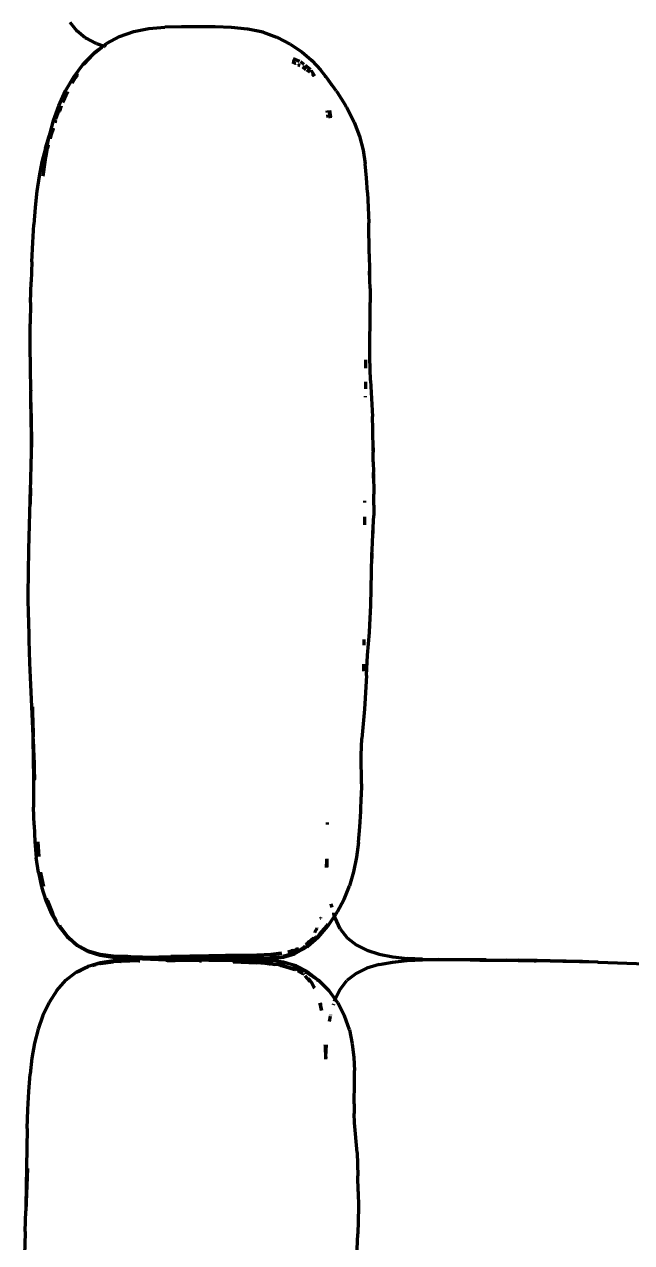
# Model space of a CAD drawing. Header units: millimetres. Extents: x 4307 to 31003, y 2809 to 20009.
# Drawn here: x 6842 to 7276, y 9550 to 10418 of the extents above; entities that cross this region are included whole.
import ezdxf

# ---------------------------------------------------------------- set-up
doc = ezdxf.new("R2010")
doc.units = ezdxf.units.MM
doc.layers.add('ProfileEdges', color=7, linetype='Continuous')

msp = doc.modelspace()

# ---------------------------------------------------------------- linework, layer by layer
at = {"layer": 'ProfileEdges', "lineweight": 211}
for p, q in [((6874.66, 10419.83), (6879.48, 10413.85)), ((6920.16, 10413.1), (6931.01, 10415.22)), ((6931.01, 10415.22), (6942.42, 10416.24)), ((6954.22, 10416.52), (6942.42, 10416.24)), ((6978.22, 10416.37), (6954.22, 10416.52)), ((6989.94, 10415.93), (6978.22, 10416.37)), ((6989.94, 10415.93), (6990.07, 10415.93)), ((7001.36, 10414.76), (6990.07, 10415.93)), ((6879.48, 10413.85), (6879.69, 10413.61)), ((6885.65, 10408.62), (6879.69, 10413.61)), ((6885.65, 10408.62), (6886.27, 10408.34)), ((6886.27, 10408.34), (6892.88, 10404.8)), ((6910.04, 10409.52), (6900.74, 10404.5)), ((6910.04, 10409.52), (6920.16, 10413.1)), ((7001.55, 10414.76), (7001.36, 10414.76)), ((7012.49, 10412.5), (7001.55, 10414.76)), ((7012.23, 10412.5), (7001.55, 10414.76)), ((7012.47, 10412.41), (7012.23, 10412.5)), ((7012.23, 10412.5), (7012.49, 10412.5)), ((7012.49, 10412.5), (7022.15, 10408.96)), ((7022.29, 10408.91), (7022.15, 10408.96)), ((7022.65, 10408.78), (7022.29, 10408.91)), ((7022.65, 10408.78), (7022.68, 10408.78)), ((7031.94, 10403.98), (7022.68, 10408.78)), ((6885.13, 10390.85), (6892.1, 10397.92)), ((6891.89, 10397.54), (6891.16, 10396.81)), ((6891.89, 10397.54), (6891.99, 10397.6)), ((6892.03, 10397.64), (6891.99, 10397.6)), ((6892.32, 10398.05), (6892.03, 10397.64)), ((6892.03, 10397.64), (6892.34, 10397.97)), ((6892.1, 10397.92), (6892.22, 10398.05)), ((6892.22, 10398.05), (6895.15, 10400.23)), ((6895.15, 10400.23), (6892.32, 10398.05)), ((6892.34, 10397.97), (6892.32, 10398.05)), ((6892.34, 10397.97), (6897.33, 10401.85)), ((6893.55, 10404.46), (6892.88, 10404.8)), ((6893.55, 10404.46), (6898.47, 10402.8)), ((6895.15, 10400.23), (6897.33, 10401.85)), ((6897.33, 10401.85), (6898.57, 10402.77)), ((6898.57, 10402.77), (6900.7, 10404.47)), ((6898.57, 10402.77), (6898.96, 10402.64)), ((6899.8, 10402.35), (6899.82, 10402.34)), ((6899.86, 10402.33), (6900.11, 10402.25)), ((6900.7, 10404.47), (6900.74, 10404.5)), ((6900.7, 10404.47), (6900.71, 10404.5)), ((6900.71, 10404.5), (6900.74, 10404.5)), ((7031.94, 10403.98), (7040.12, 10398.49)), ((7040.12, 10398.49), (7046.99, 10392.66)), ((6877.36, 10380.79), (6884.16, 10389.9)), ((6884.16, 10389.9), (6884.41, 10390.12)), ((6884.32, 10389.35), (6884.45, 10389.46)), ((6885.11, 10390.83), (6884.41, 10390.12)), ((6884.92, 10390.15), (6884.45, 10389.46)), ((6884.9, 10390.2), (6891, 10396.65)), ((6884.9, 10390.2), (6884.92, 10390.15)), ((6891, 10396.65), (6884.92, 10390.15)), ((6885.13, 10390.85), (6885.11, 10390.83)), ((6891, 10396.65), (6885.13, 10390.85)), ((6891.03, 10396.69), (6891, 10396.65)), ((6891.13, 10396.79), (6891.03, 10396.69)), ((6891.16, 10396.81), (6891.13, 10396.79)), ((7033.2, 10391.52), (7033.42, 10391.46)), ((7035.61, 10390.24), (7033.2, 10391.37)), ((7035.73, 10390.32), (7033.42, 10391.46)), ((7033.42, 10391.46), (7035.71, 10390.3)), ((7034.02, 10393.77), (7038.58, 10391.9)), ((7035.78, 10390.34), (7035.73, 10390.32)), ((7037.6, 10389.41), (7037.54, 10389.51)), ((7037.6, 10389.41), (7038.84, 10388.81)), ((7038.94, 10388.82), (7037.6, 10389.41)), ((7038.69, 10388.8), (7037.67, 10389.28)), ((7038.99, 10388.83), (7038.94, 10388.82)), ((7039.21, 10391.64), (7039.27, 10391.62)), ((7039.27, 10391.62), (7041.59, 10389.82)), ((7042.43, 10389.16), (7045.96, 10386.4)), ((7046.99, 10392.66), (7047.52, 10392.15)), ((7047.52, 10392.15), (7053.45, 10385.85)), ((6871.53, 10370.73), (6877.36, 10380.79)), ((6878.49, 10380.2), (6876.33, 10376.43)), ((6876.44, 10376.81), (6878.53, 10380.61)), ((6878.53, 10380.95), (6876.61, 10377.37)), ((6878.55, 10380.88), (6876.61, 10377.37)), ((6878.43, 10379.86), (6879.78, 10381.44)), ((6878.43, 10379.93), (6879.78, 10381.44)), ((6878.53, 10380.95), (6879.84, 10382.85)), ((6878.53, 10380.95), (6878.55, 10380.88)), ((6880.14, 10383.2), (6878.55, 10380.88)), ((6880.07, 10381.87), (6879.78, 10381.44)), ((6879.88, 10382.9), (6879.84, 10382.85)), ((7040.78, 10387.79), (7043.09, 10386.1)), ((7043.09, 10386.1), (7040.81, 10387.83)), ((7041.13, 10387.8), (7040.88, 10387.93)), ((7041.13, 10387.8), (7041.33, 10387.72)), ((7042.88, 10386.55), (7041.13, 10387.8)), ((7041.33, 10387.72), (7042.88, 10386.55)), ((7042.92, 10386.47), (7042.88, 10386.55)), ((7043.09, 10386.1), (7043.12, 10386.04)), ((7043.75, 10385.56), (7043.8, 10385.56)), ((7045.83, 10384.02), (7043.8, 10385.56)), ((7044.19, 10385.56), (7044.14, 10385.56)), ((7044.19, 10385.56), (7045.96, 10384.22)), ((7046.33, 10385.86), (7045.96, 10386.4)), ((7046.67, 10385.36), (7046.54, 10385.54)), ((7049.38, 10381.34), (7046.96, 10384.93)), ((7047.48, 10383.07), (7047.95, 10382.72)), ((7047.64, 10382.52), (7047.66, 10382.43)), ((7047.66, 10382.43), (7048.44, 10381.45)), ((7047.95, 10382.72), (7049, 10381.38)), ((7048.44, 10381.45), (7048.5, 10381.44)), ((7055.2, 10383.55), (7053.45, 10385.85)), ((7057.94, 10380), (7055.2, 10383.55)), ((7057.38, 10380.53), (7056.83, 10381.27)), ((6876.33, 10376.43), (6876.26, 10376.21)), ((6876.33, 10376.43), (6877.03, 10377.53)), ((6876.61, 10377.37), (6876.54, 10377.13)), ((6877.03, 10377.53), (6878.43, 10379.86)), ((6878.43, 10379.86), (6878.43, 10379.93)), ((7060.44, 10376.72), (7057.94, 10380)), ((7058.15, 10379.49), (7061.4, 10375.12)), ((7064.55, 10370.86), (7060.44, 10376.72)), ((7061.42, 10375.07), (7061.4, 10375.12)), ((6866.75, 10360.19), (6871.53, 10370.73)), ((6869.53, 10362.5), (6872.92, 10370.34)), ((6869.62, 10362.84), (6869.61, 10362.81)), ((6872.92, 10370.34), (6869.62, 10362.84)), ((6870.11, 10364.62), (6872.75, 10370.37)), ((7064.57, 10370.84), (7064.55, 10370.86)), ((7064.65, 10370.73), (7064.57, 10370.84)), ((7064.65, 10370.73), (7065.27, 10369.88)), ((7065.27, 10369.88), (7071.05, 10360.73)), ((6863.03, 10349.7), (6866.75, 10360.19)), ((6868.02, 10360.08), (6864.32, 10350.67)), ((6867.13, 10356.34), (6866.93, 10355.91)), ((6868.49, 10360.05), (6867.13, 10356.34)), ((6869.53, 10362.5), (6869.51, 10362.41)), ((7058.37, 10355.33), (7058.13, 10356.72)), ((7059.47, 10356.74), (7060.47, 10351.22)), ((7060.68, 10351.18), (7059.67, 10356.75)), ((7060.88, 10352.1), (7060.05, 10356.75)), ((7071.05, 10360.73), (7071.89, 10359.41)), ((7071.95, 10359.3), (7071.89, 10359.41)), ((7072.05, 10359.14), (7071.95, 10359.3)), ((7077.48, 10348.56), (7072.05, 10359.14)), ((6860.23, 10339.7), (6863.03, 10349.7)), ((6863.92, 10349.65), (6863.94, 10349.7)), ((6864.16, 10350.25), (6863.94, 10349.7)), ((6864.09, 10348.07), (6864.59, 10349.63)), ((6864.1, 10347.9), (6864.67, 10349.63)), ((7059.03, 10351.43), (7058.66, 10353.63)), ((7077.48, 10348.56), (7077.54, 10348.42)), ((7077.54, 10348.42), (7081.35, 10338.36)), ((6857.29, 10329.95), (6859.97, 10338.37)), ((6858.3, 10329.94), (6859.97, 10338.37)), ((6859.97, 10338.37), (6860.23, 10339.7)), ((6860.39, 10339.7), (6860.94, 10341.23)), ((6860.56, 10336.76), (6861.36, 10339.7)), ((6861.4, 10339.7), (6860.56, 10336.76)), ((6860.56, 10336.76), (6860.56, 10336.6)), ((6860.94, 10341.27), (6860.94, 10341.23)), ((6861.36, 10339.7), (6862.73, 10343.73)), ((6861.4, 10339.7), (6861.36, 10339.7)), ((6862.73, 10343.73), (6861.4, 10339.7)), ((6862.73, 10343.73), (6862.83, 10344.21)), ((7081.35, 10338.36), (7083.87, 10328.52)), ((6857.29, 10329.95), (6854.74, 10320.13)), ((6856.72, 10320.12), (6858.76, 10329.94)), ((6858.3, 10329.94), (6857.05, 10322.16)), ((6858.55, 10329.94), (6857.48, 10324.21)), ((6857.48, 10324.21), (6858.76, 10329.94)), ((6857.48, 10324.21), (6858.7, 10329.94)), ((6858.7, 10329.94), (6859.31, 10332.19)), ((6858.7, 10329.94), (6858.76, 10329.94)), ((6859.23, 10331.69), (6858.76, 10329.94)), ((6859.24, 10331.75), (6859.23, 10331.69)), ((7083.87, 10328.52), (7085.42, 10318.77)), ((6854.74, 10320.13), (6852.68, 10309.96)), ((6856.72, 10320.12), (6855.44, 10309.94)), ((6856.62, 10320.12), (6857.01, 10321.95)), ((6857.34, 10323.42), (6856.72, 10320.12)), ((6857.01, 10321.95), (6856.72, 10320.12)), ((6857.05, 10322.16), (6857.01, 10321.95)), ((6857.05, 10322.16), (6857.34, 10323.42)), ((6857.48, 10324.21), (6857.34, 10323.42)), ((7086.36, 10308.82), (7085.42, 10318.77)), ((6852.68, 10309.96), (6851.11, 10299.15)), ((7087.07, 10298.38), (7086.36, 10308.82)), ((6851.11, 10299.15), (6849.93, 10287.66)), ((7087.07, 10298.38), (7087.58, 10287.6)), ((6849.93, 10287.66), (6849.02, 10275.48)), ((7087.58, 10287.6), (7087.93, 10276.62)), ((7088.31, 10254.6), (7087.93, 10276.62)), ((6848.28, 10262.59), (6849.02, 10275.48)), ((6847.6, 10248.97), (6848.28, 10262.59)), ((7088.31, 10254.6), (7088.46, 10242.21)), ((6847.6, 10248.97), (6847.02, 10234.71)), ((7088.81, 10229.81), (7088.46, 10242.21)), ((7088.46, 10242.21), (7088.53, 10236.23)), ((6846.6, 10219.9), (6847.02, 10234.71)), ((7088.81, 10229.81), (7088.85, 10219.78)), ((6846.6, 10219.9), (6846.38, 10204.63)), ((7088.92, 10210.15), (7088.85, 10219.78)), ((7088.7, 10188.46), (7088.92, 10210.15)), ((6846.39, 10189), (6846.38, 10204.63)), ((6846.56, 10173.09), (6846.39, 10189)), ((7088.65, 10180.76), (7088.7, 10188.46)), ((7089.09, 10164.35), (7088.65, 10180.76)), ((6846.83, 10157.41), (6846.56, 10173.09)), ((7085.84, 10173.16), (7085.87, 10179.03)), ((7085.74, 10158.37), (7085.77, 10163.36)), ((7089.09, 10164.35), (7090.54, 10138.55)), ((6846.83, 10157.41), (6846.83, 10156.99)), ((6847.11, 10131.06), (6846.83, 10156.99)), ((6847.11, 10140.81), (6846.83, 10156.99)), ((7085.7, 10152.39), (7085.7, 10153)), ((6847.11, 10140.81), (6847.11, 10131.06)), ((7090.78, 10129.62), (7090.54, 10138.55)), ((6847.11, 10131.06), (6847.18, 10124.62)), ((6847.11, 10131.06), (6847.11, 10108.44)), ((7090.95, 10113.75), (7090.78, 10129.62)), ((6847.24, 10124.62), (6847.11, 10108.44)), ((7090.79, 10118.89), (7090.95, 10113.75)), ((7090.95, 10113.75), (7090.96, 10113.12)), ((7091.18, 10106.32), (7090.96, 10113.12)), ((6846.78, 10092.26), (6847.07, 10106)), ((6847.07, 10106), (6847.11, 10108.44)), ((7091.18, 10106.32), (7091.21, 10098.69)), ((7091.23, 10097.96), (7091.21, 10098.69)), ((7091.25, 10094.54), (7091.23, 10097.96)), ((7091.23, 10097.96), (7091.58, 10083.3)), ((6845.35, 10043.72), (6846.63, 10087.47)), ((6846.63, 10087.47), (6846.37, 10076.08)), ((6846.63, 10087.47), (6846.78, 10092.26)), ((7085.2, 10077.17), (7085.21, 10078.55)), ((7091.64, 10075.25), (7091.58, 10083.3)), ((7090.82, 10055.42), (7091.45, 10067.93)), ((7091.64, 10075.25), (7091.45, 10067.93)), ((7085.1, 10061.31), (7085.13, 10066.93)), ((7090.59, 10048.16), (7090.81, 10055.25)), ((7090.82, 10055.42), (7090.81, 10055.25)), ((7090.92, 10058.49), (7090.82, 10055.42)), ((6845.08, 10027.54), (6845.35, 10043.72)), ((7090.15, 10039.66), (7090.59, 10048.16)), ((7090.2, 10041.47), (7090.15, 10039.66)), ((7089.32, 10003.94), (7090.15, 10039.66)), ((7090.15, 10039.66), (7089.89, 10034.63)), ((6844.96, 10011.35), (6845.08, 10027.54)), ((6845.09, 9995.17), (6844.96, 10011.35)), ((7088.76, 9990), (7089.32, 10003.94)), ((6845.09, 9995.17), (6845.42, 9979.05)), ((7088.42, 9984.53), (7088.76, 9990)), ((7087.04, 9968.35), (7088.42, 9984.53)), ((6845.42, 9979.05), (6845.92, 9963.05)), ((7084.54, 9975.45), (7084.57, 9979.59)), ((7086.2, 9953.87), (7087.04, 9968.35)), ((6845.92, 9963.05), (6846.53, 9947.24)), ((7084.42, 9956.94), (7084.45, 9961.97)), ((6846.53, 9947.24), (6848.49, 9905.56)), ((7086.2, 9953.87), (7085.42, 9937.77)), ((7085.42, 9937.77), (7084.92, 9929.86)), ((6848.41, 9916.45), (6848.24, 9931.69)), ((7084.92, 9929.86), (7083.03, 9909.01)), ((6848.33, 9916.45), (6848.44, 9912.34)), ((6848.46, 9913.33), (6848.41, 9916.45)), ((6848.44, 9912.34), (6848.46, 9913.33)), ((6848.44, 9912.34), (6848.47, 9911.34)), ((6848.46, 9913.33), (6848.45, 9916.45)), ((6848.47, 9911.34), (6848.46, 9910.82)), ((6848.46, 9910.82), (6848.49, 9910.5)), ((6848.49, 9910.5), (6848.47, 9910.41)), ((6848.47, 9910.41), (6848.48, 9910.12)), ((6848.48, 9908.87), (6848.48, 9910.12)), ((6848.48, 9908.87), (6848.51, 9908.79)), ((6848.49, 9905.56), (6848.51, 9908.79)), ((6848.54, 9904.6), (6848.49, 9905.56)), ((6848.51, 9908.79), (6848.55, 9908.51)), ((6848.54, 9904.6), (6848.68, 9901.6)), ((6848.56, 9901.6), (6848.54, 9904.6)), ((6848.55, 9908.51), (6848.75, 9901.6)), ((6848.55, 9908.51), (6848.68, 9901.6)), ((7082.51, 9897.07), (7083.03, 9909.01)), ((6848.56, 9901.6), (6848.6, 9873.31)), ((6848.68, 9901.6), (6849.1, 9891)), ((6848.75, 9901.6), (6849.1, 9891)), ((7082.72, 9876.78), (7082.51, 9897.07)), ((6849.1, 9891), (6849.25, 9887.2)), ((6849.1, 9891), (6849.22, 9887.19)), ((6849.25, 9887.2), (6849.22, 9887.19)), ((6849.49, 9879.7), (6849.22, 9887.19)), ((6849.25, 9887.2), (6849.49, 9879.7)), ((6849.49, 9879.18), (6849.49, 9879.7)), ((7082.72, 9876.78), (7082.61, 9867.46)), ((6848.6, 9873.31), (6848.74, 9859.98)), ((6849.07, 9847.28), (6848.74, 9859.98)), ((7082.25, 9857.04), (7082.61, 9867.46)), ((7081.59, 9846.05), (7082.25, 9857.04)), ((6849.07, 9847.28), (6849.69, 9835.28)), ((7058.13, 9848.99), (7058.12, 9847.77)), ((7058.18, 9849.07), (7058.17, 9847.79)), ((7080.57, 9834.97), (7081.59, 9846.05)), ((6849.69, 9835.28), (6850.66, 9824.04)), ((6852.4, 9824.83), (6851.73, 9835.27)), ((6851.73, 9835.27), (6852.44, 9824.84)), ((7080.57, 9834.97), (7079.11, 9824.28)), ((7079.11, 9824.28), (7077.03, 9813.98)), ((6852.18, 9813.41), (6850.66, 9824.04)), ((7057.83, 9817), (7057.95, 9822.21)), ((7057.95, 9822.21), (7057.96, 9822.9)), ((7058.15, 9821.11), (7058.13, 9823.24)), ((7058.3, 9817.31), (7058.15, 9821.11)), ((6852.18, 9813.41), (6854.37, 9803.29)), ((6853.75, 9813.4), (6853.7, 9813.79)), ((6853.73, 9813.8), (6853.78, 9813.4)), ((6855.7, 9803.4), (6853.75, 9813.4)), ((6853.78, 9813.4), (6853.75, 9813.4)), ((6855.78, 9803.41), (6853.78, 9813.4)), ((6853.78, 9813.4), (6855.7, 9803.4)), ((7077.03, 9813.98), (7074.15, 9804.04)), ((6854.37, 9803.29), (6857.46, 9793.54)), ((7070.29, 9794.4), (7074.15, 9804.04)), ((6857.46, 9793.54), (6861.61, 9784.03)), ((6858.48, 9793.54), (6858.02, 9795.14)), ((6858.65, 9793.54), (6858.61, 9793.67)), ((6858.7, 9793.41), (6862.49, 9784)), ((6862.49, 9784), (6859.45, 9791.23)), ((7061.32, 9789.94), (7061.1, 9791.2)), ((7061.74, 9788.52), (7061.32, 9789.94)), ((7070.04, 9793.99), (7065.62, 9785.72)), ((7070.04, 9793.99), (7070.29, 9794.4)), ((6866.73, 9775.22), (6861.61, 9784.03)), ((6862.34, 9784), (6865.2, 9778.83)), ((7053.36, 9780.79), (7053.37, 9780.92)), ((7053.48, 9781.29), (7053.37, 9780.92)), ((7053.48, 9781.29), (7053.53, 9781.3)), ((7058.76, 9775.15), (7063.57, 9782.33)), ((7063.06, 9784.09), (7062.9, 9784.62)), ((7063.57, 9782.33), (7063.07, 9784.05)), ((7063.57, 9782.33), (7064.73, 9784.06)), ((7063.94, 9781.1), (7063.57, 9782.33)), ((7067.63, 9773.35), (7063.94, 9781.1)), ((7065.25, 9785.02), (7064.73, 9784.06)), ((7065.25, 9785.02), (7065.62, 9785.72)), ((6865.24, 9778.77), (6865.2, 9778.83)), ((6866.73, 9775.22), (6872.8, 9767.58)), ((6867.14, 9775.9), (6867.53, 9775.21)), ((6867.21, 9775.2), (6867.23, 9775.16)), ((6873.03, 9767.51), (6867.23, 9775.16)), ((6867.46, 9775.2), (6867.38, 9775.36)), ((6873.41, 9767.46), (6867.55, 9775.08)), ((6868.23, 9774.28), (6873.41, 9767.46)), ((7049.52, 9770.83), (7051.09, 9773.88)), ((7051.09, 9773.88), (7051.1, 9773.96)), ((7051.13, 9774.01), (7051.1, 9773.96)), ((7051.71, 9768.08), (7058.85, 9776.73)), ((7051.93, 9767.16), (7058.76, 9775.15)), ((7055.95, 9773.38), (7052.7, 9769.64)), ((7067.63, 9773.35), (7072.59, 9766.83)), ((6872.8, 9767.58), (6875.48, 9765.25)), ((6873.07, 9767.45), (6873.03, 9767.51)), ((6873.07, 9767.45), (6873.11, 9767.46)), ((6873.11, 9767.46), (6874.28, 9766.4)), ((6873.41, 9767.46), (6880.23, 9761.32)), ((6879.89, 9761.5), (6873.41, 9767.46)), ((6874.28, 9766.4), (6879.89, 9761.5)), ((6875.48, 9765.25), (6874.28, 9766.4)), ((6877.52, 9763.48), (6875.48, 9765.25)), ((6877.52, 9763.48), (6879.94, 9761.3)), ((6877.52, 9763.48), (6879.82, 9761.48)), ((6879.81, 9761.3), (6877.52, 9763.48)), ((7047.38, 9765.6), (7043.92, 9762.53)), ((7043.92, 9762.53), (7045.47, 9764.31)), ((7043.97, 9760.57), (7050.95, 9767.29)), ((7051.93, 9767.16), (7044.37, 9760.69)), ((7047.38, 9765.6), (7045.12, 9763.28)), ((7045.39, 9763.5), (7045.12, 9763.28)), ((7045.39, 9763.5), (7045.44, 9763.54)), ((7045.44, 9763.54), (7046.48, 9764.59)), ((7045.76, 9763.78), (7045.44, 9763.54)), ((7045.47, 9764.31), (7045.66, 9764.51)), ((7045.76, 9763.78), (7045.82, 9763.85)), ((7049.86, 9767.18), (7045.82, 9763.85)), ((7045.82, 9763.85), (7046.48, 9764.59)), ((7046.48, 9764.59), (7048.45, 9766.58)), ((7046.48, 9764.59), (7047.38, 9765.6)), ((7048.45, 9766.58), (7047.38, 9765.6)), ((7049.52, 9770.83), (7049.41, 9770.71)), ((7050.16, 9767.43), (7049.99, 9767.29)), ((7050.95, 9767.29), (7051.71, 9768.08)), ((7072.59, 9766.83), (7078.98, 9761.77)), ((6887.49, 9757.18), (6879.81, 9761.3)), ((6879.82, 9761.48), (6879.89, 9761.5)), ((6879.86, 9761.46), (6879.82, 9761.48)), ((6879.86, 9761.46), (6879.95, 9761.38)), ((6879.89, 9761.5), (6879.95, 9761.47)), ((6879.94, 9761.3), (6887.49, 9757.18)), ((6879.95, 9761.47), (6880.23, 9761.32)), ((6880.09, 9761.35), (6879.95, 9761.47)), ((6880.09, 9761.35), (6879.95, 9761.38)), ((6880.11, 9761.32), (6880.09, 9761.35)), ((6880.23, 9761.32), (6880.11, 9761.32)), ((6881.44, 9760.67), (6880.11, 9761.32)), ((6881.44, 9760.67), (6880.23, 9761.32)), ((6881.44, 9760.67), (6881.54, 9760.62)), ((6881.54, 9760.62), (6881.62, 9760.58)), ((6881.62, 9760.58), (6881.74, 9760.51)), ((6881.74, 9760.51), (6882.1, 9760.38)), ((6882.46, 9760.12), (6881.74, 9760.51)), ((6882.1, 9760.38), (6884.36, 9759.2)), ((6883.03, 9759.82), (6882.46, 9760.12)), ((6887.66, 9757.3), (6883.03, 9759.82)), ((6887.67, 9757.34), (6883.03, 9759.82)), ((6887.55, 9757.49), (6884.36, 9759.2)), ((6887.49, 9757.18), (6887.58, 9757.15)), ((6887.55, 9757.49), (6887.67, 9757.46)), ((6887.58, 9757.15), (6896.06, 9754.57)), ((6896.19, 9755.08), (6887.67, 9757.46)), ((6887.84, 9757.52), (6896.16, 9755.27)), ((6889.73, 9756.67), (6888.54, 9757)), ((6889.73, 9756.67), (6896.41, 9754.68)), ((6889.73, 9756.67), (6896.19, 9754.67)), ((6896.16, 9755.27), (6905.5, 9754.11)), ((6905.53, 9753.87), (6896.19, 9755.08)), ((7018.24, 9754.87), (7008.07, 9754.48)), ((7025.78, 9755.65), (7017.89, 9754.38)), ((7025.66, 9755.83), (7018.24, 9754.87)), ((7027.04, 9753.08), (7035.09, 9755.48)), ((7027.05, 9753.83), (7035.09, 9756.25)), ((7027.05, 9753.83), (7035.09, 9756.21)), ((7035.53, 9756.15), (7027.45, 9753.81)), ((7035.79, 9755.89), (7027.56, 9753.35)), ((7033.34, 9757.51), (7030.28, 9756.7)), ((7033.88, 9757.91), (7032.69, 9757.56)), ((7035.53, 9758.09), (7033.67, 9757.6)), ((7035.28, 9756.36), (7035.09, 9756.25)), ((7035.3, 9756.34), (7035.09, 9756.21)), ((7035.09, 9756.21), (7035.09, 9756.25)), ((7035.79, 9755.89), (7035.09, 9755.48)), ((7038.1, 9759.33), (7035.53, 9758.09)), ((7040.37, 9758.57), (7035.79, 9755.89)), ((7036.16, 9756.01), (7035.79, 9755.89)), ((7036.53, 9758.69), (7035.89, 9758.5)), ((7036.22, 9756.35), (7036.02, 9756.3)), ((7042.27, 9759.58), (7036.16, 9756.01)), ((7036.89, 9758.87), (7036.53, 9758.69)), ((7040.37, 9758.57), (7037.58, 9757.08)), ((7039.17, 9758.67), (7038.81, 9758.4)), ((7041.85, 9760.26), (7039.17, 9758.67)), ((7039.17, 9758.67), (7041.84, 9760.18)), ((7042.27, 9759.58), (7040.37, 9758.57)), ((7041.41, 9759.17), (7040.37, 9758.57)), ((7041.84, 9760.18), (7042.29, 9760.69)), ((7041.84, 9760.18), (7041.85, 9760.26)), ((7042.24, 9760.71), (7041.85, 9760.26)), ((7042.54, 9760.62), (7042.18, 9760.25)), ((7044.37, 9760.69), (7042.27, 9759.58)), ((7043.97, 9760.57), (7042.27, 9759.58)), ((7042.28, 9759.9), (7042.85, 9760.53)), ((7042.93, 9761.65), (7042.74, 9761.56)), ((7043.71, 9762.35), (7042.93, 9761.65)), ((7043.3, 9761.84), (7043.13, 9761.7)), ((7043.3, 9761.84), (7043.71, 9762.35)), ((7043.84, 9762.49), (7043.48, 9762.3)), ((7043.71, 9762.35), (7043.84, 9762.49)), ((7043.92, 9762.53), (7043.84, 9762.49)), ((7044.68, 9762.93), (7043.92, 9762.53)), ((7086.63, 9757.96), (7078.98, 9761.77)), ((7086.63, 9757.96), (7095.36, 9755.22)), ((7095.36, 9755.22), (7104.99, 9753.38)), ((6879.92, 9742.49), (6887.77, 9746.32)), ((6881.02, 9742.97), (6887.77, 9746.32)), ((6883.44, 9744.43), (6887.45, 9746.35)), ((6883.44, 9744.43), (6887.22, 9746.31)), ((6885.86, 9745.72), (6887.07, 9746.29)), ((6887.8, 9746.71), (6887.07, 9746.29)), ((6887.22, 9746.31), (6887.07, 9746.29)), ((6887.22, 9746.31), (6887.28, 9746.35)), ((6887.28, 9746.35), (6887.65, 9746.53)), ((6887.28, 9746.35), (6887.45, 9746.35)), ((6887.88, 9746.5), (6887.45, 9746.35)), ((6887.91, 9746.47), (6887.45, 9746.35)), ((6887.45, 9746.32), (6887.93, 9746.44)), ((6887.81, 9746.32), (6887.77, 9746.32)), ((6887.8, 9746.71), (6896.36, 9749.21)), ((6887.99, 9746.37), (6887.81, 9746.32)), ((6890.69, 9747.09), (6893.14, 9747.87)), ((6895.84, 9748.58), (6893.14, 9747.87)), ((6895.84, 9748.51), (6893.14, 9747.87)), ((6896.31, 9748.62), (6895.84, 9748.58)), ((6896.07, 9748.54), (6895.84, 9748.51)), ((6896.06, 9754.57), (6905.37, 9753.13)), ((6905.29, 9749.65), (6896.07, 9748.54)), ((6896.07, 9748.54), (6896.31, 9748.62)), ((6896.19, 9754.67), (6896.41, 9754.68)), ((6896.19, 9754.67), (6905.58, 9753.27)), ((6896.31, 9748.62), (6896.37, 9748.62)), ((6896.36, 9749.21), (6905.71, 9750.64)), ((6896.37, 9748.62), (6905.5, 9749.8)), ((6896.41, 9754.68), (6905.58, 9753.27)), ((6915.49, 9750.12), (6905.29, 9749.65)), ((6905.37, 9753.13), (6915.52, 9752.35)), ((6905.5, 9754.11), (6915.67, 9753.69)), ((6905.5, 9749.8), (6905.65, 9749.81)), ((6915.66, 9753.4), (6905.53, 9753.87)), ((6905.72, 9753.29), (6905.58, 9753.27)), ((6905.65, 9749.81), (6905.7, 9749.82)), ((6911.06, 9750.09), (6905.7, 9749.82)), ((6915.8, 9751.44), (6905.71, 9750.64)), ((6915.74, 9752.57), (6905.72, 9753.29)), ((6911.06, 9750.09), (6911.29, 9750.1)), ((6917.34, 9750.16), (6915.49, 9750.12)), ((6924.36, 9751.93), (6915.52, 9752.35)), ((6926.57, 9753.2), (6915.66, 9753.4)), ((6915.67, 9753.69), (6917.99, 9753.66)), ((6915.81, 9752.59), (6915.74, 9752.57)), ((6915.8, 9751.44), (6924.36, 9751.93)), ((6926.62, 9752.12), (6915.81, 9752.59)), ((6923.77, 9750.53), (6915.9, 9750.34)), ((6923.77, 9750.53), (6924.64, 9750.57)), ((6924.36, 9751.93), (6926.65, 9752.06)), ((6926.41, 9751.83), (6924.36, 9751.93)), ((6926.41, 9751.83), (6937.88, 9751.46)), ((6926.57, 9753.2), (6938, 9753.19)), ((6926.62, 9752.12), (6926.65, 9752.13)), ((6926.65, 9752.13), (6927.62, 9752.09)), ((6926.65, 9752.06), (6927.62, 9752.09)), ((6927.62, 9752.09), (6927.68, 9752.09)), ((6927.68, 9752.09), (6927.76, 9752.09)), ((6927.76, 9752.09), (6927.95, 9752.1)), ((6927.95, 9752.1), (6928.03, 9752.1)), ((6928.03, 9752.1), (6938.06, 9752.47)), ((6928.03, 9752.1), (6938.06, 9752.43)), ((6928.03, 9752.1), (6938.05, 9751.87)), ((6928.03, 9752.1), (6938.01, 9751.82)), ((6937.88, 9751.46), (6949.73, 9751.25)), ((6973.74, 9751.36), (6937.97, 9751.74)), ((6973.82, 9753.55), (6938, 9753.19)), ((6938.01, 9751.82), (6938.05, 9751.87)), ((6949.81, 9751.69), (6938.01, 9751.82)), ((6949.81, 9751.69), (6938.05, 9751.87)), ((6949.83, 9751.73), (6938.05, 9751.87)), ((6949.85, 9752.84), (6938.06, 9752.47)), ((6938.06, 9752.43), (6949.85, 9752.84)), ((6944.11, 9750.67), (6943.2, 9750.72)), ((6944.11, 9750.67), (6949.82, 9750.71)), ((6949.8, 9750.67), (6944.11, 9750.67)), ((6946.66, 9753.81), (6973.84, 9754.34)), ((6949.73, 9751.25), (6973.73, 9750.89)), ((6949.8, 9750.67), (6949.82, 9750.71)), ((6962.49, 9750.6), (6949.8, 9750.67)), ((6949.81, 9751.69), (6949.83, 9751.73)), ((6973.75, 9751.57), (6949.81, 9751.69)), ((6962.49, 9750.6), (6949.82, 9750.71)), ((6973.75, 9751.57), (6949.83, 9751.73)), ((6949.85, 9752.84), (6973.84, 9753.32)), ((6967.13, 9750.57), (6962.49, 9750.6)), ((6967.13, 9750.57), (6968.64, 9750.58)), ((6973.73, 9750.89), (6991.08, 9750.95)), ((6985.52, 9750.85), (6973.73, 9750.89)), ((6985.53, 9751.56), (6973.75, 9751.57)), ((6973.75, 9751.57), (6985.53, 9751.51)), ((6985.64, 9753.41), (6973.82, 9753.55)), ((6973.84, 9754.34), (6985.68, 9754.46)), ((6973.84, 9753.32), (6985.66, 9753.29)), ((6991.08, 9750.95), (6985.52, 9750.85)), ((6985.53, 9751.56), (6996.93, 9751.65)), ((6996.93, 9751.65), (6985.53, 9751.51)), ((6985.53, 9751.51), (6985.53, 9751.56)), ((6989.04, 9753.26), (6985.64, 9753.41)), ((6985.66, 9753.29), (6997.1, 9752.82)), ((6985.68, 9754.46), (6997.16, 9754.42)), ((6997.07, 9752.93), (6989.04, 9753.26)), ((6989.04, 9753.26), (6997.1, 9752.82)), ((6991.09, 9749.66), (6990.79, 9749.63)), ((6996.92, 9751.05), (6991.08, 9750.95)), ((6991.08, 9750.95), (6996.93, 9750.97)), ((6991.09, 9749.66), (6996.91, 9749.54)), ((6991.09, 9749.66), (6996.91, 9749.48)), ((6996.45, 9750.15), (6996.66, 9750.17)), ((6996.66, 9750.17), (6996.92, 9750.14)), ((6996.91, 9749.48), (7007.75, 9749.03)), ((6999.28, 9750.07), (6996.92, 9750.14)), ((6996.93, 9751.65), (6997.74, 9751.69)), ((6997.03, 9750.97), (6996.93, 9750.97)), ((6997.71, 9752.55), (6996.94, 9752.48)), ((6996.94, 9751.03), (6997.04, 9751.03)), ((6997.71, 9752.55), (6996.96, 9752.54)), ((6999.05, 9751.04), (6996.98, 9751.23)), ((6997, 9752.75), (6998.19, 9752.74)), ((7006.73, 9749.78), (6997.01, 9750.89)), ((6998.19, 9752.74), (6997.1, 9752.82)), ((6997.16, 9754.42), (7008.07, 9754.48)), ((6998.17, 9752.56), (6997.71, 9752.55)), ((6997.86, 9751.67), (6997.74, 9751.69)), ((6998.66, 9752.64), (6998.17, 9752.56)), ((6998.17, 9752.56), (6999.53, 9752.64)), ((7000.31, 9752.58), (6998.17, 9752.56)), ((6999.07, 9752.68), (6998.19, 9752.74)), ((6998.23, 9751.02), (6998.77, 9750.95)), ((6999.07, 9752.68), (6998.66, 9752.64)), ((6999.28, 9751), (6998.77, 9750.95)), ((6998.77, 9750.95), (7000.16, 9750.94)), ((6999.28, 9751), (6999.05, 9751.04)), ((6999.18, 9752.67), (6999.07, 9752.68)), ((6999.16, 9750.9), (7003.29, 9750.67)), ((6999.41, 9752.71), (6999.18, 9752.67)), ((6999.53, 9752.64), (6999.18, 9752.67)), ((6999.48, 9751), (6999.28, 9751)), ((6999.28, 9750.07), (7001.57, 9749.97)), ((6999.41, 9752.71), (6999.68, 9752.73)), ((7000.02, 9751.73), (6999.43, 9751.74)), ((6999.55, 9751), (6999.48, 9751)), ((6999.53, 9752.64), (6999.77, 9752.7)), ((7000.31, 9752.58), (6999.53, 9752.64)), ((6999.84, 9751.01), (6999.55, 9751)), ((6999.68, 9752.73), (6999.77, 9752.7)), ((6999.77, 9752.7), (7000.04, 9752.73)), ((7000.08, 9750.99), (6999.84, 9751.01)), ((7007.77, 9751.98), (7000.02, 9751.73)), ((7000.02, 9751.73), (7007.77, 9751.92)), ((7000.04, 9752.73), (7000.16, 9752.72)), ((7000.08, 9750.99), (7000.98, 9751.09)), ((7001.32, 9751.03), (7000.08, 9750.99)), ((7000.16, 9750.94), (7000.08, 9750.99)), ((7000.16, 9752.72), (7000.24, 9752.73)), ((7003.29, 9750.67), (7000.16, 9750.94)), ((7000.76, 9750.94), (7000.16, 9750.94)), ((7003.84, 9753.11), (7000.24, 9752.73)), ((7000.24, 9752.73), (7000.33, 9752.69)), ((7002.52, 9752.61), (7000.31, 9752.58)), ((7007.77, 9751.98), (7000.31, 9752.58)), ((7000.33, 9752.69), (7000.85, 9752.72)), ((7000.76, 9750.94), (7001.65, 9750.97)), ((7002.55, 9750.8), (7000.76, 9750.94)), ((7000.85, 9752.72), (7007.8, 9753.15)), ((7000.85, 9752.72), (7001.14, 9752.67)), ((7001.14, 9752.67), (7007.84, 9752.67)), ((7001.14, 9752.67), (7002.52, 9752.61)), ((7001.57, 9749.97), (7006.73, 9749.78)), ((7001.65, 9750.97), (7001.86, 9750.93)), ((7003.91, 9752.62), (7002.52, 9752.61)), ((7002.52, 9752.61), (7008.03, 9752.34)), ((7007.84, 9752.67), (7003.91, 9752.62)), ((7007.87, 9752.55), (7003.91, 9752.62)), ((7006.82, 9749.77), (7006.73, 9749.78)), ((7007, 9749.77), (7006.82, 9749.77)), ((7007.36, 9749.71), (7007, 9749.77)), ((7007.36, 9749.71), (7007.6, 9749.68)), ((7007.6, 9749.68), (7007.64, 9749.69)), ((7007.76, 9749.74), (7007.64, 9749.69)), ((7007.64, 9749.69), (7007.76, 9749.67)), ((7017.05, 9748.43), (7007.75, 9749.03)), ((7017.85, 9749.08), (7007.76, 9749.74)), ((7017.85, 9749.05), (7007.76, 9749.74)), ((7007.76, 9749.67), (7007.76, 9749.74)), ((7007.76, 9749.67), (7007.81, 9749.65)), ((7007.77, 9751.92), (7007.77, 9751.98)), ((7007.94, 9751.98), (7007.77, 9751.98)), ((7007.77, 9751.92), (7008.24, 9751.94)), ((7007.81, 9749.65), (7007.91, 9749.66)), ((7007.87, 9752.55), (7017.91, 9752.72)), ((7007.91, 9749.66), (7017.85, 9749.05)), ((7007.91, 9749.66), (7017.05, 9748.43)), ((7017.01, 9748.61), (7007.91, 9749.66)), ((7007.96, 9752.01), (7007.94, 9751.98)), ((7008.05, 9752), (7007.96, 9752.01)), ((7013.88, 9752.33), (7008.03, 9752.34)), ((7013.88, 9752.33), (7008.05, 9752)), ((7008.24, 9751.94), (7008.05, 9752)), ((7008.24, 9751.94), (7008.43, 9751.96)), ((7008.43, 9751.96), (7013.88, 9752.33)), ((7012.35, 9751.52), (7008.43, 9751.96)), ((7009.19, 9751.35), (7012.35, 9751.52)), ((7012.29, 9750.98), (7011.99, 9751.02)), ((7012.29, 9750.98), (7017.87, 9750.87)), ((7012.46, 9751.53), (7012.35, 9751.52)), ((7012.46, 9751.53), (7017.87, 9751.82)), ((7018.05, 9750.93), (7012.46, 9751.53)), ((7014.57, 9752.32), (7013.88, 9752.33)), ((7017.87, 9752.55), (7014.57, 9752.32)), ((7014.57, 9752.32), (7017.87, 9752.52)), ((7018.17, 9752.32), (7014.57, 9752.32)), ((7017.93, 9749.17), (7016.29, 9749.35)), ((7017.49, 9748.57), (7017.01, 9748.61)), ((7017.84, 9748.38), (7017.05, 9748.43)), ((7017.05, 9748.43), (7017.8, 9748.33)), ((7017.89, 9754.38), (7017.25, 9754.32)), ((7017.49, 9748.57), (7020.85, 9747.97)), ((7018.74, 9748.15), (7017.8, 9748.33)), ((7017.96, 9748.36), (7017.84, 9748.38)), ((7017.85, 9749.08), (7019.46, 9748.85)), ((7017.85, 9749.05), (7017.85, 9749.08)), ((7019.46, 9748.85), (7017.85, 9749.05)), ((7017.87, 9751.82), (7027.04, 9753.08)), ((7017.87, 9752.55), (7017.97, 9752.56)), ((7017.87, 9752.52), (7017.87, 9752.55)), ((7017.87, 9752.52), (7017.98, 9752.54)), ((7017.87, 9750.87), (7018.05, 9750.85)), ((7017.93, 9749.17), (7018.85, 9749.02)), ((7018.16, 9748.3), (7017.96, 9748.36)), ((7018.05, 9750.93), (7019.62, 9750.67)), ((7027.56, 9753.35), (7018.17, 9752.32)), ((7018.64, 9750.79), (7018.74, 9750.76)), ((7018.74, 9750.76), (7019.62, 9750.67)), ((7019.62, 9748.8), (7019.46, 9748.85)), ((7019.62, 9750.67), (7019.84, 9750.63)), ((7019.84, 9750.63), (7027.39, 9749.34)), ((7019.84, 9750.63), (7027.13, 9749.73)), ((7023.61, 9747.51), (7020.85, 9747.97)), ((7023.04, 9748.32), (7022.4, 9748.44)), ((7023.16, 9748.31), (7023.04, 9748.32)), ((7023.66, 9748.23), (7023.16, 9748.31)), ((7024.57, 9747.38), (7023.61, 9747.51)), ((7023.66, 9748.23), (7027, 9747.76)), ((7023.66, 9748.23), (7027, 9747.69)), ((7024.57, 9747.38), (7024.68, 9747.35)), ((7024.68, 9747.35), (7025.62, 9747.17)), ((7026.88, 9746.63), (7025.28, 9746.93)), ((7025.56, 9747.13), (7026.39, 9746.98)), ((7026.39, 9746.98), (7025.62, 9747.17)), ((7026.39, 9746.98), (7034.24, 9744.64)), ((7033.09, 9744.83), (7026.88, 9746.63)), ((7027, 9747.76), (7027.28, 9747.67)), ((7027, 9747.69), (7027.03, 9747.68)), ((7027.03, 9747.68), (7027.28, 9747.6)), ((7027.03, 9747.68), (7027.28, 9747.63)), ((7027.45, 9753.81), (7027.09, 9753.77)), ((7027.13, 9749.73), (7035.71, 9747.07)), ((7035.01, 9744.6), (7027.19, 9746.95)), ((7035.03, 9744.57), (7027.19, 9746.95)), ((7036.05, 9746.83), (7027.39, 9749.34)), ((7035.71, 9747.07), (7036.05, 9746.83)), ((7036.6, 9746.56), (7036.05, 9746.83)), ((7044.03, 9742.95), (7036.6, 9746.56)), ((7036.6, 9746.56), (7043.43, 9742.68)), ((7095.32, 9747.86), (7086.55, 9745.18)), ((7095.32, 9747.86), (7104.97, 9749.63)), ((7095.32, 9747.86), (7104.99, 9749.62)), ((7104.97, 9749.63), (7115.33, 9750.67)), ((7104.97, 9749.63), (7104.99, 9749.62)), ((7104.99, 9753.38), (7115.34, 9752.25)), ((7104.99, 9749.62), (7115.33, 9750.67)), ((7115.33, 9750.67), (7126.22, 9751.16)), ((7126.22, 9751.65), (7115.34, 9752.25)), ((7126.22, 9751.65), (7137.47, 9751.41)), ((7137.47, 9751.28), (7126.22, 9751.16)), ((7171.74, 9751.15), (7137.47, 9751.41)), ((7160.32, 9751.12), (7137.47, 9751.28)), ((7160.32, 9751.12), (7167.12, 9751.05)), ((7167.12, 9751.05), (7171.75, 9751.01)), ((7171.74, 9751.15), (7179.65, 9751.06)), ((7171.75, 9751.01), (7177.18, 9750.95)), ((7177.18, 9750.95), (7183.17, 9750.89)), ((7179.65, 9751.06), (7183.17, 9751.03)), ((7183.17, 9751.03), (7186.55, 9750.97)), ((7183.17, 9750.89), (7186.54, 9750.84)), ((7194.6, 9750.75), (7186.54, 9750.84)), ((7186.55, 9750.97), (7187.46, 9750.97)), ((7187.46, 9750.97), (7194.6, 9750.88)), ((7206.02, 9750.76), (7194.6, 9750.88)), ((7208.08, 9750.65), (7194.6, 9750.88)), ((7194.6, 9750.75), (7206.02, 9750.58)), ((7206.02, 9750.58), (7207.46, 9750.53)), ((7217.45, 9750.38), (7207.46, 9750.53)), ((7217.44, 9750.51), (7208.08, 9750.65)), ((7217.44, 9750.51), (7220.53, 9750.44)), ((7228.87, 9750.17), (7217.45, 9750.38)), ((7220.53, 9750.44), (7226.45, 9750.35)), ((7226.45, 9750.35), (7228.87, 9750.25)), ((7238.17, 9749.97), (7228.87, 9750.25)), ((7228.87, 9750.17), (7238.17, 9749.97)), ((7238.57, 9749.96), (7238.17, 9749.97)), ((7251.72, 9749.56), (7238.57, 9749.96)), ((7238.57, 9749.96), (7250.81, 9749.7)), ((7239.76, 9750.08), (7238.82, 9750.09)), ((7240.47, 9750.06), (7239.76, 9750.08)), ((7240.47, 9750.06), (7240.81, 9750.05)), ((7250.81, 9749.7), (7251.46, 9749.68)), ((7251.72, 9749.56), (7285.99, 9748.44)), ((6871.85, 9736.69), (6879.05, 9742.47)), ((6879.05, 9742.47), (6885.86, 9745.72)), ((6879.69, 9742.55), (6879.91, 9742.67)), ((6879.91, 9742.67), (6882.12, 9743.74)), ((6879.91, 9742.67), (6880.03, 9742.65)), ((6880.06, 9742.49), (6879.92, 9742.49)), ((6882.12, 9743.74), (6880.03, 9742.65)), ((6880.06, 9742.49), (6880.16, 9742.54)), ((6881.02, 9742.97), (6880.93, 9742.92)), ((6883.44, 9744.43), (6882.12, 9743.74)), ((6885.86, 9745.72), (6883.44, 9744.43)), ((7034.96, 9744.29), (7033.19, 9744.8)), ((7033.67, 9745.95), (7036.21, 9745.28)), ((7034.24, 9744.64), (7034.96, 9744.29)), ((7036.02, 9743.98), (7035.03, 9744.57)), ((7035.19, 9745.25), (7035.09, 9745.28)), ((7035.19, 9745.25), (7038.93, 9743.06)), ((7036.21, 9745.28), (7040.41, 9743.44)), ((7041.08, 9741), (7037.42, 9743.16)), ((7038.93, 9743.06), (7040.75, 9741.93)), ((7041.78, 9741.29), (7041.94, 9741.1)), ((7042.07, 9741.04), (7041.93, 9741.19)), ((7041.97, 9741.07), (7042.16, 9740.85)), ((7042.24, 9740.84), (7042.09, 9741.01)), ((7046.17, 9735.63), (7042.54, 9739.72)), ((7043.22, 9742.21), (7043.73, 9741.98)), ((7043.43, 9742.68), (7043.87, 9742.41)), ((7043.87, 9742.41), (7045.97, 9740.75)), ((7044.03, 9742.95), (7051.36, 9737.24)), ((7044.25, 9741.75), (7044.54, 9741.63)), ((7046.36, 9740.37), (7044.44, 9741.85)), ((7045.97, 9740.75), (7044.44, 9741.85)), ((7044.54, 9741.63), (7046.36, 9740.37)), ((7044.68, 9737.97), (7044.77, 9737.89)), ((7046.92, 9735.41), (7044.77, 9737.89)), ((7046.92, 9735.55), (7045.06, 9737.66)), ((7052.43, 9736.15), (7045.97, 9740.75)), ((7045.97, 9740.75), (7047.27, 9739.73)), ((7047.75, 9739.29), (7046.36, 9740.37)), ((7046.36, 9740.37), (7047.27, 9739.73)), ((7047.27, 9739.73), (7052.43, 9736.15)), ((7047.27, 9739.73), (7048.51, 9738.75)), ((7078.85, 9741.42), (7072.39, 9736.38)), ((7078.85, 9741.42), (7086.55, 9745.18)), ((6865.39, 9729.35), (6859.88, 9720.82)), ((6865.39, 9729.35), (6871.85, 9736.69)), ((7046.95, 9734.75), (7046.91, 9734.81)), ((7046.92, 9735.41), (7046.92, 9735.55)), ((7049.02, 9731.42), (7046.92, 9735.55)), ((7046.92, 9735.41), (7049.02, 9731.42)), ((7046.99, 9734.71), (7046.95, 9734.75)), ((7049.37, 9730.87), (7049.02, 9731.42)), ((7051.11, 9736.71), (7051.14, 9736.67)), ((7051.84, 9736.14), (7051.14, 9736.67)), ((7051.36, 9737.24), (7051.94, 9736.79)), ((7059.43, 9729.27), (7051.94, 9736.79)), ((7059.6, 9729.06), (7059.43, 9729.27)), ((7064, 9723.03), (7059.6, 9729.06)), ((7064, 9723.03), (7067.35, 9729.88)), ((7067.35, 9729.88), (7072.39, 9736.38)), ((6859.88, 9720.82), (6855.36, 9711.53)), ((7053.54, 9718.88), (7053.1, 9720.25)), ((7053.54, 9719.21), (7053.21, 9720.26)), ((7053.31, 9720.27), (7053.54, 9719.55)), ((7063.55, 9722.12), (7063.35, 9721.47)), ((7063.55, 9722.12), (7063.7, 9722.43)), ((7063.74, 9722.52), (7064, 9723.03)), ((7065.79, 9720.58), (7064, 9723.03)), ((7070.7, 9711.17), (7065.79, 9720.58)), ((6855.36, 9711.53), (6851.92, 9701.86)), ((7053.54, 9719.55), (7053.54, 9719.21)), ((7054.35, 9715.15), (7053.54, 9719.55)), ((7054.35, 9715.15), (7053.54, 9719.21)), ((7054.21, 9715.4), (7053.54, 9718.88)), ((7054.41, 9715.03), (7054.35, 9715.15)), ((7060.57, 9712), (7060.53, 9711.78)), ((7062.75, 9719.54), (7062.57, 9718.94)), ((7060.4, 9711.12), (7059.69, 9707.33)), ((7074.06, 9701.29), (7070.7, 9711.17)), ((6851.92, 9701.86), (6849.38, 9691.71)), ((7074.06, 9701.29), (7076.16, 9691.29)), ((6849.38, 9691.71), (6847.55, 9680.99)), ((7056.9, 9690.34), (7056.85, 9690.68)), ((7056.89, 9690.68), (7056.9, 9690.34)), ((7056.9, 9690.34), (7056.89, 9689.87)), ((7056.89, 9689.87), (7057.01, 9680.44)), ((7057.21, 9681.95), (7057.69, 9690.68)), ((7076.16, 9691.29), (7077.29, 9681.51)), ((6847.55, 9680.99), (6846.25, 9669.59)), ((7056.96, 9680.27), (7057.01, 9680.44)), ((7057.21, 9681.95), (7057.19, 9681.17)), ((7077.29, 9681.51), (7077.72, 9672.25)), ((6845.29, 9657.41), (6846.25, 9669.59)), ((7077.76, 9663.75), (7077.72, 9672.25)), ((7077.81, 9663.73), (7077.72, 9672.25)), ((7077.5, 9648.58), (7077.81, 9663.73)), ((6844.63, 9644.53), (6845.29, 9657.41)), ((6844.19, 9631.03), (6844.63, 9644.53)), ((7077.5, 9648.58), (7077.47, 9641.69)), ((7077.79, 9635.06), (7077.47, 9641.69)), ((7079.54, 9613.82), (7077.79, 9635.06)), ((6844.19, 9631.03), (6843.89, 9616.97)), ((6843.89, 9616.97), (6843.22, 9575.88)), ((7079.54, 9613.82), (7080.23, 9597.11)), ((6843.47, 9572.21), (6844.54, 9602.44)), ((7080.43, 9585.96), (7080.23, 9597.11)), ((7080.43, 9585.96), (7080.5, 9574.5)), ((6843.22, 9575.88), (6843.11, 9572.21)), ((7080.5, 9574.5), (7080.15, 9555.93)), ((6842.74, 9557.43), (6843.11, 9572.21)), ((6842.71, 9556.62), (6842.15, 9540.79)), ((6842.74, 9557.43), (6842.71, 9556.62)), ((7078.94, 9528.73), (7080.15, 9555.93))]:
    msp.add_line(p, q, dxfattribs=at)

doc.saveas('drawing.dxf')
